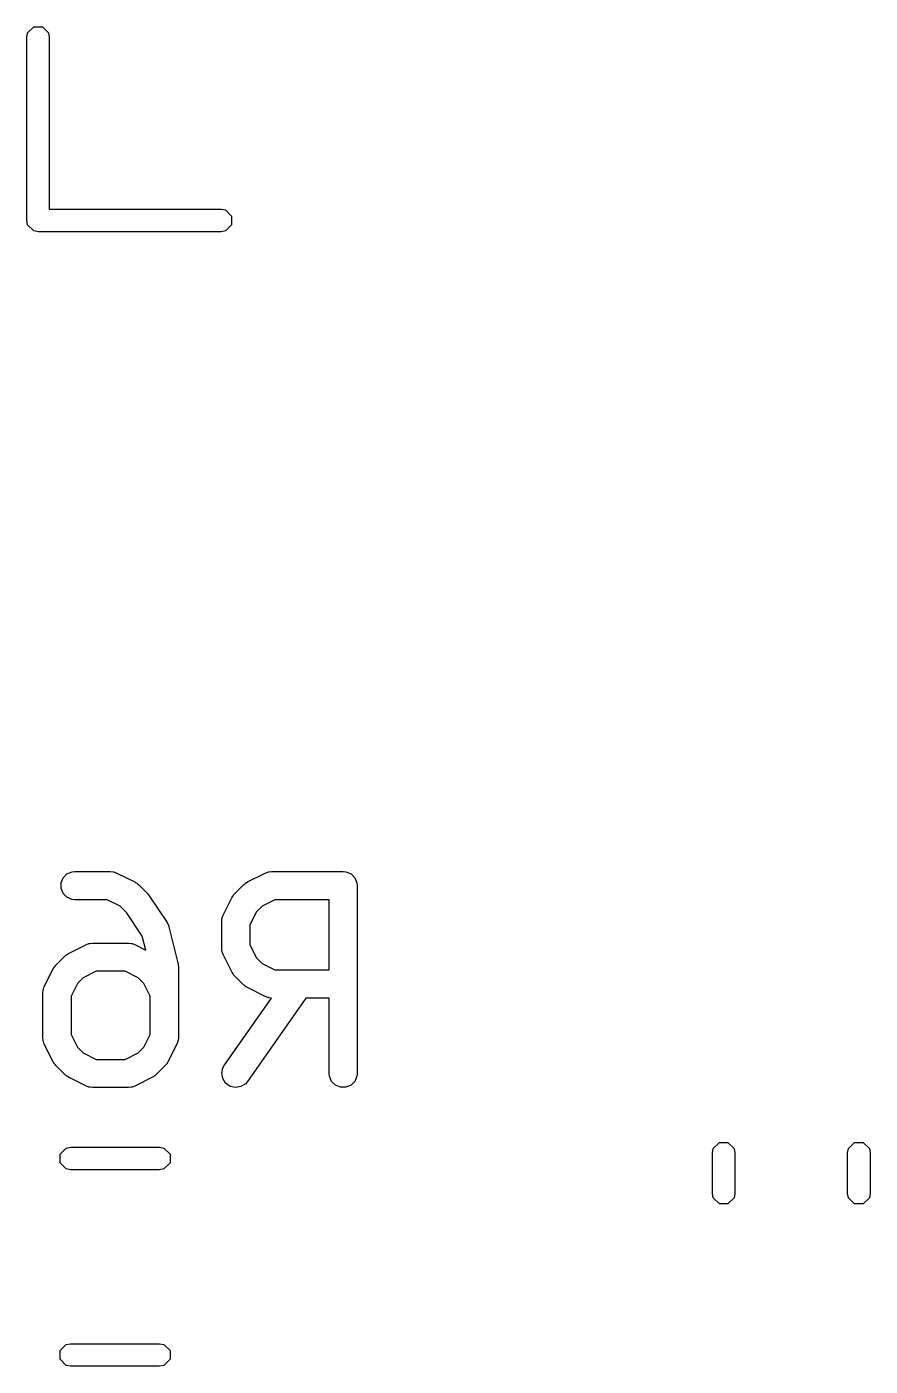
# Model space of a CAD drawing. Extents: x 3.99 to 8.09, y -5.39 to -1.7.
# Drawn here: x 6.5189 to 6.6957, y -2.9649 to -2.6842 of the extents above; entities that cross this region are included whole.
import ezdxf

# ---------------------------------------------------------------- set-up
doc = ezdxf.new("R2010")
doc.units = 0
doc.header["$MEASUREMENT"] = 0
doc.layers.add('BLACK', color=7, linetype='CONTINUOUS')

msp = doc.modelspace()

# ---------------------------------------------------------------- linework, layer by layer
at = {"layer": 'BLACK', "linetype": 'CONTINUOUS'}
for p, q in [((6.5189, -2.68642), (6.51908, -2.68551)), ((6.51908, -2.68551), (6.52036, -2.68423)), ((6.52036, -2.68423), (6.52216, -2.68423)), ((6.52216, -2.68423), (6.52344, -2.68551)), ((6.52344, -2.68551), (6.52362, -2.68642)), ((6.5189, -2.7248), (6.5189, -2.68642)), ((6.52362, -2.68642), (6.52362, -2.72244)), ((6.51908, -2.72571), (6.5189, -2.7248)), ((6.52362, -2.72244), (6.55965, -2.72244)), ((6.55965, -2.72244), (6.56055, -2.72262)), ((6.56055, -2.72262), (6.56183, -2.7239)), ((6.56183, -2.7239), (6.56183, -2.72571)), ((6.52036, -2.72699), (6.51908, -2.72571)), ((6.52126, -2.72717), (6.52036, -2.72699)), ((6.55965, -2.72717), (6.52126, -2.72717)), ((6.56055, -2.72699), (6.55965, -2.72717)), ((6.56183, -2.72571), (6.56055, -2.72699)), ((6.52651, -2.86253), (6.52732, -2.86171)), ((6.52732, -2.86171), (6.52839, -2.86127)), ((6.52839, -2.86127), (6.52897, -2.86121)), ((6.52897, -2.86121), (6.53646, -2.86121)), ((6.53646, -2.86121), (6.53704, -2.86127)), ((6.53704, -2.86127), (6.53714, -2.86131)), ((6.53714, -2.86131), (6.53724, -2.86132)), ((6.53724, -2.86132), (6.53778, -2.86153)), ((6.53778, -2.86153), (6.54153, -2.8634)), ((6.56514, -2.8634), (6.56889, -2.86153)), ((6.56889, -2.86153), (6.56943, -2.86132)), ((6.56943, -2.86132), (6.56954, -2.86131)), ((6.56954, -2.86131), (6.56963, -2.86127)), ((6.56963, -2.86127), (6.57021, -2.86121)), ((6.57021, -2.86121), (6.58521, -2.86121)), ((6.58521, -2.86121), (6.58578, -2.86127)), ((6.58578, -2.86127), (6.58685, -2.86171)), ((6.58685, -2.86171), (6.58766, -2.86253)), ((6.52607, -2.86359), (6.52651, -2.86253)), ((6.52607, -2.86474), (6.52607, -2.86359)), ((6.52651, -2.86581), (6.52607, -2.86474)), ((6.54153, -2.8634), (6.54178, -2.86356)), ((6.54178, -2.86356), (6.54185, -2.86359)), ((6.54185, -2.86359), (6.54194, -2.86365)), ((6.54194, -2.86365), (6.54202, -2.86371)), ((6.54202, -2.86371), (6.54208, -2.86377)), ((6.54208, -2.86377), (6.5423, -2.86395)), ((6.5423, -2.86395), (6.54418, -2.86583)), ((6.5625, -2.86583), (6.56437, -2.86395)), ((6.56437, -2.86395), (6.5646, -2.86377)), ((6.5646, -2.86377), (6.56465, -2.86371)), ((6.56465, -2.86371), (6.56474, -2.86365)), ((6.56474, -2.86365), (6.56482, -2.86359)), ((6.56482, -2.86359), (6.56489, -2.86356)), ((6.56489, -2.86356), (6.56514, -2.8634)), ((6.58766, -2.86253), (6.5881, -2.86359)), ((6.5881, -2.86359), (6.58816, -2.86417)), ((6.58816, -2.86417), (6.58816, -2.90354)), ((6.52732, -2.86662), (6.52651, -2.86581)), ((6.52839, -2.86706), (6.52732, -2.86662)), ((6.52897, -2.86712), (6.52839, -2.86706)), ((6.53577, -2.86712), (6.52897, -2.86712)), ((6.53846, -2.86847), (6.53577, -2.86712)), ((6.54418, -2.86583), (6.54418, -2.86583)), ((6.54418, -2.86583), (6.54418, -2.86583)), ((6.54418, -2.86583), (6.54437, -2.86606)), ((6.54437, -2.86606), (6.54454, -2.86628)), ((6.54454, -2.86628), (6.54454, -2.86628)), ((6.54454, -2.86628), (6.54455, -2.86628)), ((6.54455, -2.86628), (6.54829, -2.8719)), ((6.56007, -2.87034), (6.56194, -2.8666)), ((6.56194, -2.8666), (6.5621, -2.86635)), ((6.5621, -2.86635), (6.56213, -2.86628)), ((6.56213, -2.86628), (6.5622, -2.86619)), ((6.5622, -2.86619), (6.56225, -2.86611)), ((6.56225, -2.86611), (6.56231, -2.86605)), ((6.56231, -2.86605), (6.5625, -2.86583)), ((6.57091, -2.86712), (6.56821, -2.86847)), ((6.58226, -2.86712), (6.57091, -2.86712)), ((6.58226, -2.88184), (6.58226, -2.86712)), ((6.53979, -2.8698), (6.53846, -2.86847)), ((6.5431, -2.87475), (6.53979, -2.8698)), ((6.55986, -2.87089), (6.56007, -2.87034)), ((6.56701, -2.86966), (6.56566, -2.87236)), ((6.56821, -2.86847), (6.56701, -2.86966)), ((6.54829, -2.8719), (6.54846, -2.87222)), ((6.54846, -2.87222), (6.54851, -2.87228)), ((6.54851, -2.87228), (6.54853, -2.87235)), ((6.54853, -2.87235), (6.54857, -2.87241)), ((6.54857, -2.87241), (6.54858, -2.87248)), ((6.54858, -2.87248), (6.5487, -2.87282)), ((6.5487, -2.87282), (6.55058, -2.88032)), ((6.55976, -2.87167), (6.55981, -2.87109)), ((6.55976, -2.87729), (6.55976, -2.87167)), ((6.55981, -2.87109), (6.55986, -2.87099)), ((6.55986, -2.87099), (6.55986, -2.87089)), ((6.56566, -2.87236), (6.56566, -2.87659)), ((6.53139, -2.87652), (6.53193, -2.87632)), ((6.53193, -2.87632), (6.53204, -2.87631)), ((6.53204, -2.87631), (6.53214, -2.87627)), ((6.53214, -2.87627), (6.53271, -2.87621)), ((6.53271, -2.87621), (6.54021, -2.87621)), ((6.54021, -2.87621), (6.54079, -2.87627)), ((6.54079, -2.87627), (6.54089, -2.87631)), ((6.54089, -2.87631), (6.54099, -2.87632)), ((6.54099, -2.87632), (6.54153, -2.87652)), ((6.54383, -2.87767), (6.5431, -2.87475)), ((6.525, -2.88083), (6.52688, -2.87895)), ((6.52688, -2.87895), (6.5271, -2.87877)), ((6.5271, -2.87877), (6.52715, -2.87871)), ((6.52715, -2.87871), (6.52724, -2.87865)), ((6.52724, -2.87865), (6.52732, -2.87858)), ((6.52732, -2.87858), (6.5274, -2.87855)), ((6.5274, -2.87855), (6.52764, -2.8784)), ((6.52764, -2.8784), (6.53139, -2.87652)), ((6.54153, -2.87652), (6.54383, -2.87767)), ((6.55981, -2.87787), (6.55976, -2.87729)), ((6.55986, -2.87796), (6.55981, -2.87787)), ((6.55986, -2.87807), (6.55986, -2.87796)), ((6.56007, -2.87861), (6.55986, -2.87807)), ((6.56194, -2.88236), (6.56007, -2.87861)), ((6.56566, -2.87659), (6.56701, -2.87929)), ((6.52257, -2.88534), (6.52445, -2.88159)), ((6.52445, -2.88159), (6.52461, -2.88135)), ((6.52461, -2.88135), (6.52464, -2.88127)), ((6.52464, -2.88127), (6.5247, -2.88119)), ((6.5247, -2.88119), (6.52476, -2.8811)), ((6.52476, -2.8811), (6.52482, -2.88105)), ((6.52482, -2.88105), (6.525, -2.88083)), ((6.55058, -2.88032), (6.55059, -2.88042)), ((6.55059, -2.88042), (6.55061, -2.88046)), ((6.55061, -2.88046), (6.55063, -2.88068)), ((6.55063, -2.88068), (6.55066, -2.8809)), ((6.55066, -2.8809), (6.55066, -2.88094)), ((6.55066, -2.88094), (6.55067, -2.88104)), ((6.55067, -2.88104), (6.55067, -2.89604)), ((6.56701, -2.87929), (6.56821, -2.88049)), ((6.56821, -2.88049), (6.57091, -2.88184)), ((6.57091, -2.88184), (6.58226, -2.88184)), ((6.52952, -2.88466), (6.52817, -2.88736)), ((6.53071, -2.88347), (6.52952, -2.88466)), ((6.53341, -2.88212), (6.53071, -2.88347)), ((6.53952, -2.88212), (6.53341, -2.88212)), ((6.54221, -2.88347), (6.53952, -2.88212)), ((6.54341, -2.88466), (6.54221, -2.88347)), ((6.54476, -2.88736), (6.54341, -2.88466)), ((6.5621, -2.88261), (6.56194, -2.88236)), ((6.56213, -2.88268), (6.5621, -2.88261)), ((6.5622, -2.88276), (6.56213, -2.88268)), ((6.56225, -2.88285), (6.5622, -2.88276)), ((6.56231, -2.8829), (6.56225, -2.88285)), ((6.5625, -2.88313), (6.56231, -2.8829)), ((6.56437, -2.885), (6.5625, -2.88313)), ((6.52226, -2.88666), (6.52232, -2.88609)), ((6.52226, -2.89604), (6.52226, -2.88666)), ((6.52232, -2.88609), (6.52236, -2.88599)), ((6.52236, -2.88599), (6.52237, -2.88588)), ((6.52237, -2.88588), (6.52257, -2.88534)), ((6.52817, -2.88736), (6.52817, -2.89534)), ((6.54476, -2.89534), (6.54476, -2.88736)), ((6.5646, -2.88519), (6.56437, -2.885)), ((6.56465, -2.88525), (6.5646, -2.88519)), ((6.56474, -2.8853), (6.56465, -2.88525)), ((6.56482, -2.88537), (6.56474, -2.8853)), ((6.56489, -2.8854), (6.56482, -2.88537)), ((6.56514, -2.88555), (6.56489, -2.8854)), ((6.56889, -2.88743), (6.56514, -2.88555)), ((6.56943, -2.88764), (6.56889, -2.88743)), ((6.56954, -2.88764), (6.56943, -2.88764)), ((6.56963, -2.88768), (6.56954, -2.88764)), ((6.56029, -2.90184), (6.57017, -2.88774)), ((6.57737, -2.88774), (6.56513, -2.90523)), ((6.57017, -2.88774), (6.56963, -2.88768)), ((6.58226, -2.88774), (6.57737, -2.88774)), ((6.58226, -2.90354), (6.58226, -2.88774)), ((6.52232, -2.89661), (6.52226, -2.89604)), ((6.52817, -2.89534), (6.52952, -2.89804)), ((6.54341, -2.89804), (6.54476, -2.89534)), ((6.55067, -2.89604), (6.55061, -2.89661)), ((6.52236, -2.89671), (6.52232, -2.89661)), ((6.52237, -2.89682), (6.52236, -2.89671)), ((6.52257, -2.89736), (6.52237, -2.89682)), ((6.52445, -2.90111), (6.52257, -2.89736)), ((6.52952, -2.89804), (6.53071, -2.89923)), ((6.54221, -2.89923), (6.54341, -2.89804)), ((6.55035, -2.89736), (6.54848, -2.90111)), ((6.55056, -2.89682), (6.55035, -2.89736)), ((6.55057, -2.89671), (6.55056, -2.89682)), ((6.55061, -2.89661), (6.55057, -2.89671)), ((6.52461, -2.90136), (6.52445, -2.90111)), ((6.52464, -2.90143), (6.52461, -2.90136)), ((6.5247, -2.90151), (6.52464, -2.90143)), ((6.52476, -2.9016), (6.5247, -2.90151)), ((6.52482, -2.90165), (6.52476, -2.9016)), ((6.525, -2.90187), (6.52482, -2.90165)), ((6.53071, -2.89923), (6.53341, -2.90058)), ((6.53341, -2.90058), (6.53952, -2.90058)), ((6.53952, -2.90058), (6.54221, -2.89923)), ((6.54811, -2.90165), (6.54793, -2.90187)), ((6.54817, -2.9016), (6.54811, -2.90165)), ((6.54823, -2.90151), (6.54817, -2.9016)), ((6.54829, -2.90143), (6.54823, -2.90151)), ((6.54832, -2.90136), (6.54829, -2.90143)), ((6.54848, -2.90111), (6.54832, -2.90136)), ((6.52688, -2.90375), (6.525, -2.90187)), ((6.5271, -2.90394), (6.52688, -2.90375)), ((6.52715, -2.90399), (6.5271, -2.90394)), ((6.52724, -2.90405), (6.52715, -2.90399)), ((6.52732, -2.90412), (6.52724, -2.90405)), ((6.5274, -2.90415), (6.52732, -2.90412)), ((6.52764, -2.9043), (6.5274, -2.90415)), ((6.53139, -2.90618), (6.52764, -2.9043)), ((6.54528, -2.9043), (6.54153, -2.90618)), ((6.54553, -2.90415), (6.54528, -2.9043)), ((6.5456, -2.90412), (6.54553, -2.90415)), ((6.54568, -2.90405), (6.5456, -2.90412)), ((6.54577, -2.90399), (6.54568, -2.90405)), ((6.54582, -2.90394), (6.54577, -2.90399)), ((6.54605, -2.90375), (6.54582, -2.90394)), ((6.54793, -2.90187), (6.54605, -2.90375)), ((6.55976, -2.90347), (6.56001, -2.90235)), ((6.55996, -2.90461), (6.55976, -2.90347)), ((6.56001, -2.90235), (6.56029, -2.90184)), ((6.58231, -2.90411), (6.58226, -2.90354)), ((6.58275, -2.90518), (6.58231, -2.90411)), ((6.5881, -2.90411), (6.58766, -2.90518)), ((6.58816, -2.90354), (6.5881, -2.90411)), ((6.53193, -2.90638), (6.53139, -2.90618)), ((6.53204, -2.90639), (6.53193, -2.90638)), ((6.53214, -2.90643), (6.53204, -2.90639)), ((6.53271, -2.90649), (6.53214, -2.90643)), ((6.54021, -2.90649), (6.53271, -2.90649)), ((6.54079, -2.90643), (6.54021, -2.90649)), ((6.54089, -2.90639), (6.54079, -2.90643)), ((6.54099, -2.90638), (6.54089, -2.90639)), ((6.54153, -2.90618), (6.54099, -2.90638)), ((6.56058, -2.90558), (6.55996, -2.90461)), ((6.56152, -2.90624), (6.56058, -2.90558)), ((6.56265, -2.90649), (6.56152, -2.90624)), ((6.56378, -2.90629), (6.56265, -2.90649)), ((6.56475, -2.90567), (6.56378, -2.90629)), ((6.56513, -2.90523), (6.56475, -2.90567)), ((6.58357, -2.90599), (6.58275, -2.90518)), ((6.58463, -2.90643), (6.58357, -2.90599)), ((6.58578, -2.90643), (6.58463, -2.90643)), ((6.58685, -2.90599), (6.58578, -2.90643)), ((6.58766, -2.90518), (6.58685, -2.90599)), ((6.66278, -2.91926), (6.66406, -2.91798)), ((6.66406, -2.91798), (6.66586, -2.91798)), ((6.66586, -2.91798), (6.66714, -2.91926)), ((6.69112, -2.91926), (6.6924, -2.91798)), ((6.6924, -2.91798), (6.69421, -2.91798)), ((6.69421, -2.91798), (6.69549, -2.91926)), ((6.52588, -2.92045), (6.52716, -2.91918)), ((6.52588, -2.92226), (6.52588, -2.92045)), ((6.52716, -2.91918), (6.52806, -2.919)), ((6.52806, -2.919), (6.54674, -2.919)), ((6.54674, -2.919), (6.54765, -2.91918)), ((6.54765, -2.91918), (6.54892, -2.92045)), ((6.54892, -2.92045), (6.54892, -2.92226)), ((6.6626, -2.92016), (6.66278, -2.91926)), ((6.6626, -2.92865), (6.6626, -2.92016)), ((6.66714, -2.91926), (6.66732, -2.92016)), ((6.66732, -2.92016), (6.66732, -2.92865)), ((6.69094, -2.92016), (6.69112, -2.91926)), ((6.69094, -2.92865), (6.69094, -2.92016)), ((6.69549, -2.91926), (6.69567, -2.92016)), ((6.69567, -2.92016), (6.69567, -2.92865)), ((6.52716, -2.92354), (6.52588, -2.92226)), ((6.52806, -2.92372), (6.52716, -2.92354)), ((6.54674, -2.92372), (6.52806, -2.92372)), ((6.54765, -2.92354), (6.54674, -2.92372)), ((6.54892, -2.92226), (6.54765, -2.92354)), ((6.66278, -2.92956), (6.6626, -2.92865)), ((6.66406, -2.93084), (6.66278, -2.92956)), ((6.66714, -2.92956), (6.66586, -2.93084)), ((6.66732, -2.92865), (6.66714, -2.92956)), ((6.69112, -2.92956), (6.69094, -2.92865)), ((6.6924, -2.93084), (6.69112, -2.92956)), ((6.69549, -2.92956), (6.69421, -2.93084)), ((6.69567, -2.92865), (6.69549, -2.92956)), ((6.66586, -2.93084), (6.66406, -2.93084)), ((6.69421, -2.93084), (6.6924, -2.93084)), ((6.52588, -2.9616), (6.52716, -2.96032)), ((6.52716, -2.96032), (6.52806, -2.96014)), ((6.52806, -2.96014), (6.54674, -2.96014)), ((6.54674, -2.96014), (6.54765, -2.96032)), ((6.54765, -2.96032), (6.54892, -2.9616)), ((6.52588, -2.9634), (6.52588, -2.9616)), ((6.52716, -2.96468), (6.52588, -2.9634)), ((6.54892, -2.9634), (6.54765, -2.96468)), ((6.54892, -2.9616), (6.54892, -2.9634)), ((6.52806, -2.96486), (6.52716, -2.96468)), ((6.54674, -2.96486), (6.52806, -2.96486)), ((6.54765, -2.96468), (6.54674, -2.96486))]:
    msp.add_line(p, q, dxfattribs=at)

doc.saveas('drawing.dxf')
